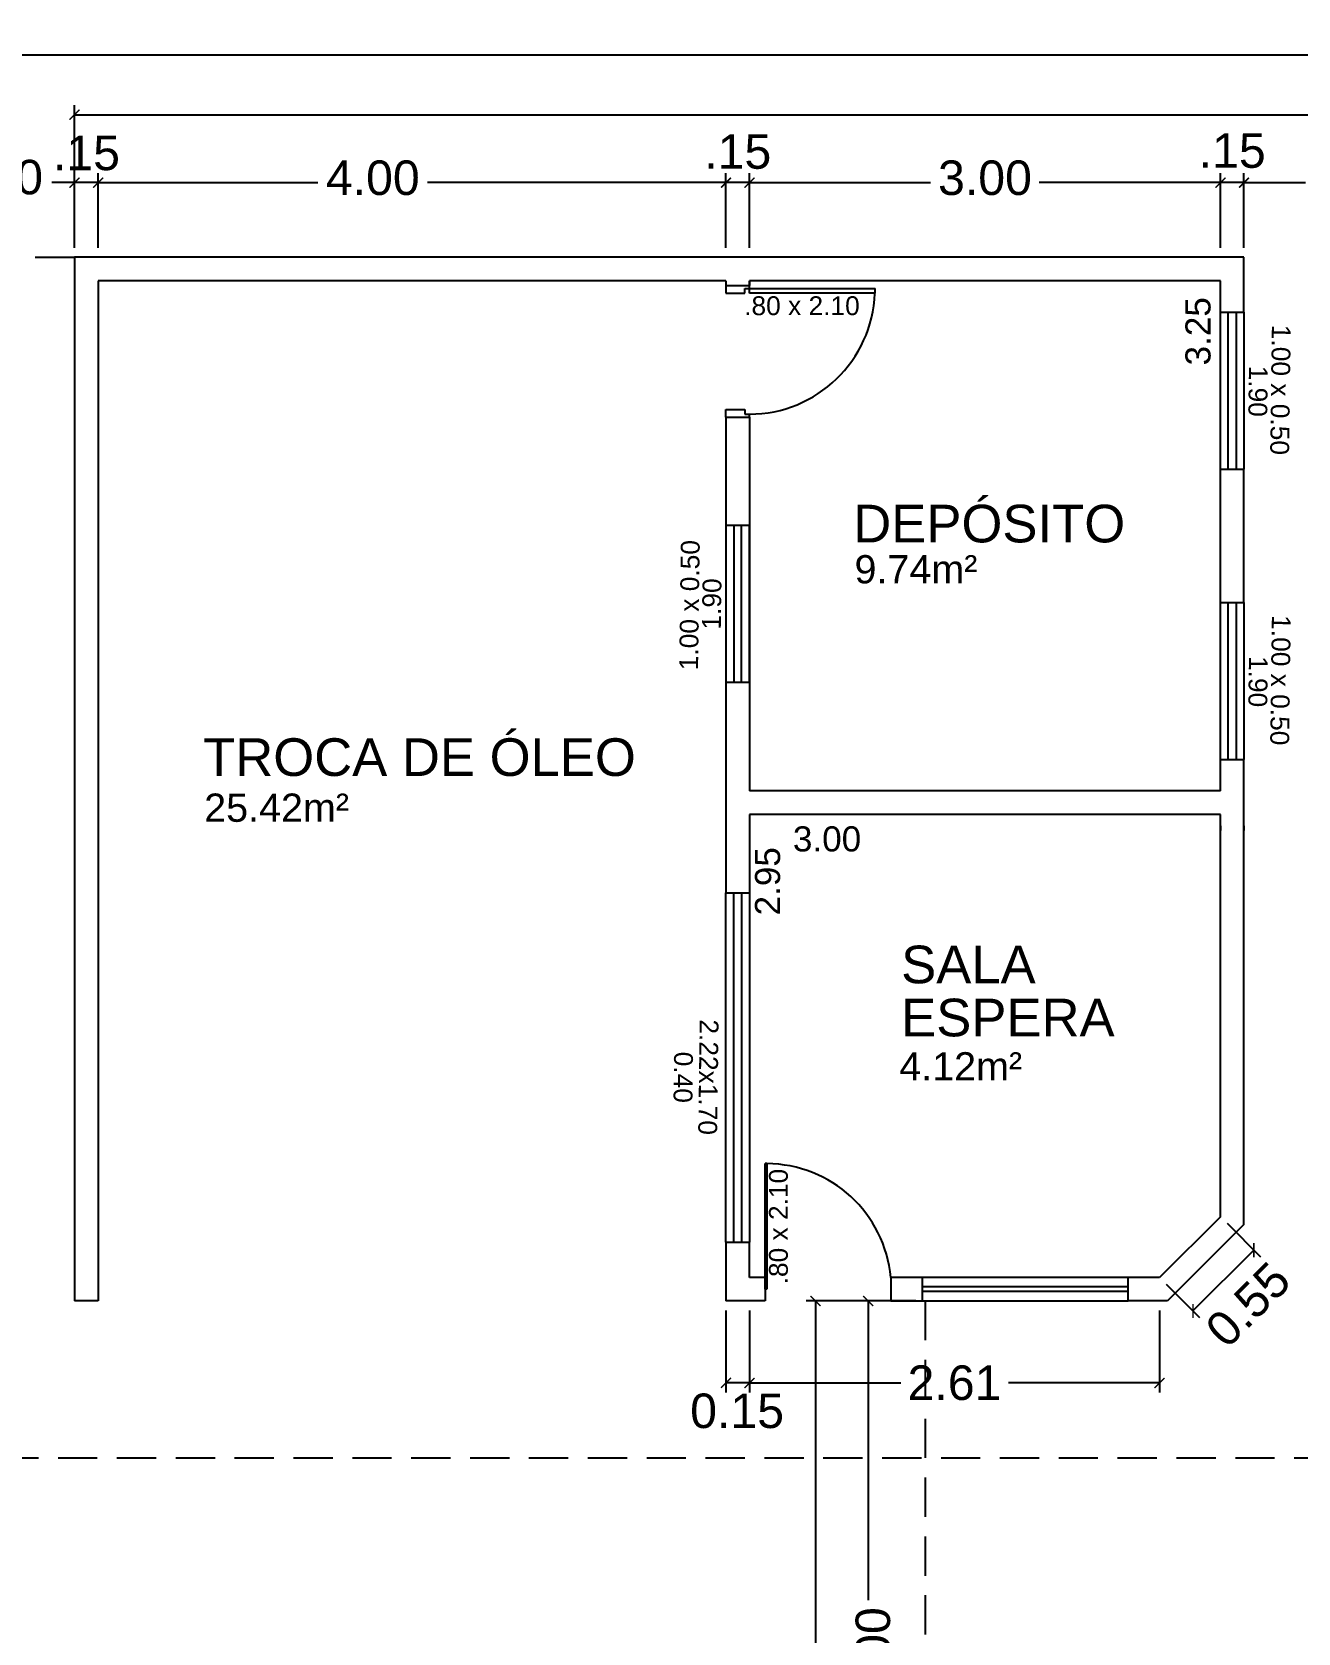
# Model space of a CAD drawing. Header units: millimetres. Extents: x 470 to 592, y 144 to 194.
# Drawn here: x 517.64 to 525.7, y 171.31 to 181.51 of the extents above; entities that cross this region are included whole.
import ezdxf

# ---------------------------------------------------------------- set-up
doc = ezdxf.new("R2010")
doc.units = ezdxf.units.MM
doc.linetypes.add('HIDDEN', pattern=[0.375, 0.25, -0.125])
for name, color, linetype in [('COTA', 1, 'Continuous'), ('DETALHE', 8, 'Continuous'), ('JANELA', 5, 'Continuous'), ('PAREDE', 7, 'Continuous'), ('PORTA', 3, 'Continuous'), ('TELHADO', 2, 'HIDDEN'), ('TEXTO', 4, 'Continuous')]:
    doc.layers.add(name, color=color, linetype=linetype)
doc.styles.add('ARIAL', font='arial.ttf')
doc.styles.add('SWIS721', font='swissi.ttf')
doc.dimstyles.get("Standard").update_dxf_attribs({"dimtxt": 0.13, "dimasz": 0.05, "dimexe": 0.06, "dimexo": 0.0625, "dimgap": 0.09, "dimtad": 0, "dimzin": 0, "dimdsep": 46, "dimtxsty": 'ARIAL', "dimblk1": 'DOT', "dimblk2": 'DOT', "dimsah": 1, "dimcen": 0.06, "dimclrt": 4, "dimadec": 0, "dimazin": 0, "dimtfac": 1, "dimtofl": 0, "dimtmove": 0, "dimatfit": 3, "dimldrblk": 'DOT', "dimfxl": 0, "dimtolj": 1, "dimtzin": 0, "dimarcsym": 0})

# ---------------------------------------------------------------- blocks, each defined once
blk = doc.blocks.new('_ArchTick')
at = {"layer": 'COTA', "color": 0, "const_width": 0.15}
blk.add_lwpolyline([(-0.5, -0.5), (0.5, 0.5)], dxfattribs=at)
blk = doc.blocks.new('*D74')
at = {"layer": 'COTA', "color": 0, "transparency": 16777216}
for p, q in [((523.046, 173.428), (522.569, 173.428)), ((522.629, 173.428), (522.629, 165.87)), ((522.629, 157.428), (522.629, 164.985)), ((523.046, 157.428), (522.569, 157.428))]:
    blk.add_line(p, q, dxfattribs=at)
at = {"layer": 'DEFPOINTS', "color": 0, "transparency": 16777216}
for p in [(522.629, 173.428), (523.106, 173.428), (523.106, 157.428)]:
    blk.add_point(p, dxfattribs=at)
at = {"layer": 'COTA', "color": 0, "transparency": 16777216, "xscale": 0.06350000000000001, "yscale": 0.06350000000000001, "zscale": 0.06350000000000001}
for p, rotation in [((522.629, 173.428), 90), ((522.629, 157.428), 270)]:
    blk.add_blockref('_ArchTick', p, dxfattribs=dict(at, rotation=rotation))
at = {"layer": 'COTA', "color": 4, "transparency": 16777216, "insert": (522.629, 165.428), "char_height": 0.22, "attachment_point": 5, "rotation": 90, "style": 'ARIAL'}
blk.add_mtext('\\A1;16.00', dxfattribs=at)
blk = doc.blocks.new('*D89')
at = {"layer": 'COTA', "color": 0, "transparency": 16777216}
for p, q in [((517.909, 180.138), (517.909, 181.046)), ((517.909, 180.986), (530.052, 180.986)), ((542.829, 180.986), (530.916, 180.986)), ((542.829, 180.078), (542.829, 181.046))]:
    blk.add_line(p, q, dxfattribs=at)
at = {"layer": 'DEFPOINTS', "color": 0, "transparency": 16777216}
for p in [(517.909, 180.986), (517.909, 180.078), (542.829, 180.018)]:
    blk.add_point(p, dxfattribs=at)
at = {"layer": 'COTA', "color": 0, "transparency": 16777216, "xscale": 0.06350000000000001, "yscale": 0.06350000000000001, "zscale": 0.06350000000000001, "rotation": 180}
blk.add_blockref('_ArchTick', (517.909, 180.986), dxfattribs=at)
at = {"layer": 'COTA', "color": 0, "transparency": 16777216, "xscale": 0.06350000000000001, "yscale": 0.06350000000000001, "zscale": 0.06350000000000001}
blk.add_blockref('_ArchTick', (542.829, 180.986), dxfattribs=at)
at = {"layer": 'COTA', "color": 4, "transparency": 16777216, "insert": (530.484, 180.986), "char_height": 0.22, "attachment_point": 5, "style": 'ARIAL'}
blk.add_mtext('\\A1;24.92', dxfattribs=at)
blk = doc.blocks.new('*D90')
at = {"layer": 'COTA', "color": 0, "transparency": 16777216}
for p, q in [((516.909, 180.138), (516.909, 181.428)), ((516.909, 181.368), (530.052, 181.368)), ((543.829, 181.368), (530.916, 181.368)), ((543.829, 180.078), (543.829, 181.428))]:
    blk.add_line(p, q, dxfattribs=at)
at = {"layer": 'DEFPOINTS', "color": 0, "transparency": 16777216}
for p in [(516.909, 181.368), (516.909, 180.078), (543.829, 180.018)]:
    blk.add_point(p, dxfattribs=at)
at = {"layer": 'COTA', "color": 0, "transparency": 16777216, "xscale": 0.06350000000000001, "yscale": 0.06350000000000001, "zscale": 0.06350000000000001, "rotation": 180}
blk.add_blockref('_ArchTick', (516.909, 181.368), dxfattribs=at)
at = {"layer": 'COTA', "color": 0, "transparency": 16777216, "xscale": 0.06350000000000001, "yscale": 0.06350000000000001, "zscale": 0.06350000000000001}
blk.add_blockref('_ArchTick', (543.829, 181.368), dxfattribs=at)
at = {"layer": 'COTA', "color": 4, "transparency": 16777216, "insert": (530.484, 181.368), "char_height": 0.22, "attachment_point": 5, "style": 'ARIAL'}
blk.add_mtext('\\A1;26.92', dxfattribs=at)
blk = doc.blocks.new('*D91')
at = {"layer": 'COTA', "color": 0, "transparency": 16777216}
for p, q in [((522.209, 180.138), (522.209, 180.613)), ((522.209, 180.553), (523.363, 180.553)), ((525.209, 180.553), (524.054, 180.553)), ((525.209, 180.138), (525.209, 180.613))]:
    blk.add_line(p, q, dxfattribs=at)
at = {"layer": 'DEFPOINTS', "color": 0, "transparency": 16777216}
for p in [(522.209, 180.553), (522.209, 180.078), (525.209, 180.078)]:
    blk.add_point(p, dxfattribs=at)
at = {"layer": 'COTA', "color": 0, "transparency": 16777216, "xscale": 0.06350000000000001, "yscale": 0.06350000000000001, "zscale": 0.06350000000000001}
for p, rotation in [((522.209, 180.553), 179.9999999999979), ((525.209, 180.553), 359.9999999999978)]:
    blk.add_blockref('_ArchTick', p, dxfattribs=dict(at, rotation=rotation))
at = {"layer": 'COTA', "color": 4, "transparency": 16777216, "insert": (523.709, 180.583), "char_height": 0.22, "attachment_point": 5, "style": 'ARIAL'}
blk.add_mtext('\\A1;3.00', dxfattribs=at)
blk = doc.blocks.new('*D92')
at = {"layer": 'DEFPOINTS', "color": 0, "transparency": 16777216}
for p in [(522.209, 176.528), (525.209, 176.528), (522.209, 176.229)]:
    blk.add_point(p, dxfattribs=at)
at = {"layer": 'COTA', "color": 4, "transparency": 16777216, "insert": (522.703, 176.371), "char_height": 0.16, "attachment_point": 5, "style": 'ARIAL'}
blk.add_mtext('\\A1;3.00', dxfattribs=at)
blk = doc.blocks.new('*D93')
at = {"layer": 'COTA', "color": 0, "transparency": 16777216}
for p, q in [((522.209, 173.368), (522.209, 172.846)), ((524.821, 173.368), (524.821, 172.846)), ((522.209, 172.906), (523.172, 172.906)), ((524.821, 172.906), (523.858, 172.906))]:
    blk.add_line(p, q, dxfattribs=at)
at = {"layer": 'DEFPOINTS', "color": 0, "transparency": 16777216}
for p in [(522.209, 173.428), (524.821, 173.428), (522.209, 172.906)]:
    blk.add_point(p, dxfattribs=at)
at = {"layer": 'COTA', "color": 0, "transparency": 16777216, "xscale": 0.06350000000000001, "yscale": 0.06350000000000001, "zscale": 0.06350000000000001, "rotation": 180}
blk.add_blockref('_ArchTick', (522.209, 172.906), dxfattribs=at)
at = {"layer": 'COTA', "color": 0, "transparency": 16777216, "xscale": 0.06350000000000001, "yscale": 0.06350000000000001, "zscale": 0.06350000000000001}
blk.add_blockref('_ArchTick', (524.821, 172.906), dxfattribs=at)
at = {"layer": 'COTA', "color": 4, "transparency": 16777216, "insert": (523.515, 172.906), "char_height": 0.22, "attachment_point": 5, "style": 'ARIAL'}
blk.add_mtext('\\A1;2.61', dxfattribs=at)
blk = doc.blocks.new('*D98')
at = {"layer": 'COTA', "color": 0, "transparency": 16777216}
for p, q in [((523.268, 173.428), (522.905, 173.428)), ((522.965, 173.428), (522.965, 171.523)), ((522.965, 168.428), (522.965, 170.832)), ((523.268, 168.428), (522.905, 168.428))]:
    blk.add_line(p, q, dxfattribs=at)
at = {"layer": 'DEFPOINTS', "color": 0, "transparency": 16777216}
for p in [(523.328, 173.428), (522.965, 168.428), (523.328, 168.428)]:
    blk.add_point(p, dxfattribs=at)
at = {"layer": 'COTA', "color": 0, "transparency": 16777216, "xscale": 0.06350000000000001, "yscale": 0.06350000000000001, "zscale": 0.06350000000000001}
for p, rotation in [((522.965, 173.428), 90), ((522.965, 168.428), 270)]:
    blk.add_blockref('_ArchTick', p, dxfattribs=dict(at, rotation=rotation))
at = {"layer": 'COTA', "color": 4, "transparency": 16777216, "insert": (522.996, 171.178), "char_height": 0.22, "attachment_point": 5, "rotation": 90, "style": 'ARIAL'}
blk.add_mtext('\\A1;5.00', dxfattribs=at)
blk = doc.blocks.new('*D99')
at = {"layer": 'DEFPOINTS', "color": 0, "transparency": 16777216}
for p in [(522.209, 176.528), (522.209, 173.578), (522.467, 173.578)]:
    blk.add_point(p, dxfattribs=at)
at = {"layer": 'COTA', "color": 4, "transparency": 16777216, "insert": (522.325, 176.102), "char_height": 0.16, "attachment_point": 5, "rotation": 90, "style": 'ARIAL'}
blk.add_mtext('\\A1;2.95', dxfattribs=at)
blk = doc.blocks.new('*D100')
at = {"layer": 'COTA', "color": 0, "transparency": 16777216}
for p, q in [((522.059, 173.368), (522.059, 172.846)), ((522.209, 173.368), (522.209, 172.846)), ((522.209, 172.906), (522.059, 172.906))]:
    blk.add_line(p, q, dxfattribs=at)
at = {"layer": 'DEFPOINTS', "color": 0, "transparency": 16777216}
for p in [(522.059, 173.428), (522.209, 173.428), (522.059, 172.906)]:
    blk.add_point(p, dxfattribs=at)
at = {"layer": 'COTA', "color": 0, "transparency": 16777216, "xscale": 0.06350000000000001, "yscale": 0.06350000000000001, "zscale": 0.06350000000000001, "rotation": 180}
blk.add_blockref('_ArchTick', (522.059, 172.906), dxfattribs=at)
at = {"layer": 'COTA', "color": 0, "transparency": 16777216, "xscale": 0.06350000000000001, "yscale": 0.06350000000000001, "zscale": 0.06350000000000001}
blk.add_blockref('_ArchTick', (522.209, 172.906), dxfattribs=at)
at = {"layer": 'COTA', "color": 4, "transparency": 16777216, "insert": (522.13, 172.727), "char_height": 0.22, "attachment_point": 5, "style": 'ARIAL'}
blk.add_mtext('\\A1;0.15', dxfattribs=at)
blk = doc.blocks.new('*D101')
at = {"layer": 'COTA', "color": 0, "transparency": 16777216}
for p, q in [((516.909, 180.138), (516.909, 180.613)), ((516.909, 180.553), (517.052, 180.553)), ((517.909, 180.553), (517.765, 180.553)), ((517.909, 180.138), (517.909, 180.613))]:
    blk.add_line(p, q, dxfattribs=at)
at = {"layer": 'DEFPOINTS', "color": 0, "transparency": 16777216}
for p in [(516.909, 180.553), (516.909, 180.078), (517.909, 180.078)]:
    blk.add_point(p, dxfattribs=at)
at = {"layer": 'COTA', "color": 0, "transparency": 16777216, "xscale": 0.06350000000000001, "yscale": 0.06350000000000001, "zscale": 0.06350000000000001, "rotation": 180}
blk.add_blockref('_ArchTick', (516.909, 180.553), dxfattribs=at)
at = {"layer": 'COTA', "color": 0, "transparency": 16777216, "xscale": 0.06350000000000001, "yscale": 0.06350000000000001, "zscale": 0.06350000000000001}
blk.add_blockref('_ArchTick', (517.909, 180.553), dxfattribs=at)
at = {"layer": 'COTA', "color": 4, "transparency": 16777216, "insert": (517.409, 180.587), "char_height": 0.22, "attachment_point": 5, "style": 'ARIAL'}
blk.add_mtext('\\A1;1.00', dxfattribs=at)
blk = doc.blocks.new('*D102')
at = {"layer": 'COTA', "color": 0, "transparency": 16777216}
for p, q in [((518.059, 180.138), (518.059, 180.613)), ((518.059, 180.553), (519.459, 180.553)), ((522.059, 180.553), (520.158, 180.553)), ((522.059, 180.138), (522.059, 180.613))]:
    blk.add_line(p, q, dxfattribs=at)
at = {"layer": 'DEFPOINTS', "color": 0, "transparency": 16777216}
for p in [(518.059, 180.553), (518.059, 180.078), (522.059, 180.078)]:
    blk.add_point(p, dxfattribs=at)
at = {"layer": 'COTA', "color": 0, "transparency": 16777216, "xscale": 0.06350000000000001, "yscale": 0.06350000000000001, "zscale": 0.06350000000000001, "rotation": 180}
blk.add_blockref('_ArchTick', (518.059, 180.553), dxfattribs=at)
at = {"layer": 'COTA', "color": 0, "transparency": 16777216, "xscale": 0.06350000000000001, "yscale": 0.06350000000000001, "zscale": 0.06350000000000001}
blk.add_blockref('_ArchTick', (522.059, 180.553), dxfattribs=at)
at = {"layer": 'COTA', "color": 4, "transparency": 16777216, "insert": (519.809, 180.583), "char_height": 0.22, "attachment_point": 5, "style": 'ARIAL'}
blk.add_mtext('\\A1;4.00', dxfattribs=at)
blk = doc.blocks.new('*D103')
at = {"layer": 'COTA', "color": 0, "transparency": 16777216}
for p, q in [((517.909, 180.138), (517.909, 180.613)), ((518.059, 180.553), (517.909, 180.553)), ((518.059, 180.138), (518.059, 180.613))]:
    blk.add_line(p, q, dxfattribs=at)
at = {"layer": 'DEFPOINTS', "color": 0, "transparency": 16777216}
for p in [(517.909, 180.553), (517.909, 180.078), (518.059, 180.078)]:
    blk.add_point(p, dxfattribs=at)
at = {"layer": 'COTA', "color": 0, "transparency": 16777216, "xscale": 0.06350000000000001, "yscale": 0.06350000000000001, "zscale": 0.06350000000000001, "rotation": 180}
blk.add_blockref('_ArchTick', (517.909, 180.553), dxfattribs=at)
at = {"layer": 'COTA', "color": 0, "transparency": 16777216, "xscale": 0.06350000000000001, "yscale": 0.06350000000000001, "zscale": 0.06350000000000001}
blk.add_blockref('_ArchTick', (518.059, 180.553), dxfattribs=at)
at = {"layer": 'COTA', "color": 4, "transparency": 16777216, "insert": (517.985, 180.741), "char_height": 0.22, "attachment_point": 5, "style": 'ARIAL'}
blk.add_mtext('\\A1;.15', dxfattribs=at)
blk = doc.blocks.new('*D104')
at = {"layer": 'COTA', "color": 0, "transparency": 16777216}
for p, q in [((522.059, 180.138), (522.059, 180.613)), ((522.209, 180.553), (522.059, 180.553)), ((522.209, 180.138), (522.209, 180.613))]:
    blk.add_line(p, q, dxfattribs=at)
at = {"layer": 'DEFPOINTS', "color": 0, "transparency": 16777216}
for p in [(522.059, 180.553), (522.059, 180.078), (522.209, 180.078)]:
    blk.add_point(p, dxfattribs=at)
at = {"layer": 'COTA', "color": 0, "transparency": 16777216, "xscale": 0.06350000000000001, "yscale": 0.06350000000000001, "zscale": 0.06350000000000001, "rotation": 180}
blk.add_blockref('_ArchTick', (522.059, 180.553), dxfattribs=at)
at = {"layer": 'COTA', "color": 0, "transparency": 16777216, "xscale": 0.06350000000000001, "yscale": 0.06350000000000001, "zscale": 0.06350000000000001}
blk.add_blockref('_ArchTick', (522.209, 180.553), dxfattribs=at)
at = {"layer": 'COTA', "color": 4, "transparency": 16777216, "insert": (522.134, 180.75), "char_height": 0.22, "attachment_point": 5, "style": 'ARIAL'}
blk.add_mtext('\\A1;.15', dxfattribs=at)
blk = doc.blocks.new('*D106')
at = {"layer": 'DEFPOINTS', "color": 0, "transparency": 16777216}
for p in [(525.209, 179.928), (525.209, 176.678), (525.209, 176.678)]:
    blk.add_point(p, dxfattribs=at)
at = {"layer": 'COTA', "color": 4, "transparency": 16777216, "insert": (525.067, 179.606), "char_height": 0.16, "attachment_point": 5, "rotation": 90, "style": 'ARIAL'}
blk.add_mtext('\\A1;3.25', dxfattribs=at)
blk = doc.blocks.new('*D109')
at = {"layer": 'COTA', "color": 0, "transparency": 16777216}
for p, q in [((525.251, 173.923), (525.464, 173.71)), ((525.422, 173.752), (525.034, 173.365)), ((524.863, 173.535), (525.076, 173.322))]:
    blk.add_line(p, q, dxfattribs=at)
at = {"layer": 'DEFPOINTS', "color": 0, "transparency": 16777216}
for p in [(525.209, 173.965), (524.821, 173.578), (525.034, 173.365)]:
    blk.add_point(p, dxfattribs=at)
at = {"layer": 'COTA', "color": 0, "transparency": 16777216, "xscale": 0.06350000000000001, "yscale": 0.06350000000000001, "zscale": 0.06350000000000001}
for p, rotation in [((525.422, 173.752), 45.00000000002518), ((525.034, 173.365), 225.0000000000252)]:
    blk.add_blockref('_ArchTick', p, dxfattribs=dict(at, rotation=rotation))
at = {"layer": 'COTA', "color": 4, "transparency": 16777216, "insert": (525.385, 173.405), "char_height": 0.22, "attachment_point": 5, "rotation": 45, "style": 'ARIAL'}
blk.add_mtext('\\A1;0.55', dxfattribs=at)
blk = doc.blocks.new('*D117')
at = {"layer": 'COTA', "color": 0, "transparency": 16777216}
for p, q in [((525.209, 180.138), (525.209, 180.613)), ((525.359, 180.553), (525.209, 180.553)), ((525.359, 180.138), (525.359, 180.613))]:
    blk.add_line(p, q, dxfattribs=at)
at = {"layer": 'DEFPOINTS', "color": 0, "transparency": 16777216}
for p in [(525.209, 180.553), (525.209, 180.078), (525.359, 180.078)]:
    blk.add_point(p, dxfattribs=at)
at = {"layer": 'COTA', "color": 0, "transparency": 16777216, "xscale": 0.06350000000000001, "yscale": 0.06350000000000001, "zscale": 0.06350000000000001, "rotation": 180}
blk.add_blockref('_ArchTick', (525.209, 180.553), dxfattribs=at)
at = {"layer": 'COTA', "color": 0, "transparency": 16777216, "xscale": 0.06350000000000001, "yscale": 0.06350000000000001, "zscale": 0.06350000000000001}
blk.add_blockref('_ArchTick', (525.359, 180.553), dxfattribs=at)
at = {"layer": 'COTA', "color": 4, "transparency": 16777216, "insert": (525.284, 180.756), "char_height": 0.22, "attachment_point": 5, "style": 'ARIAL'}
blk.add_mtext('\\A1;.15', dxfattribs=at)
blk = doc.blocks.new('*D119')
at = {"layer": 'COTA', "color": 0, "transparency": 16777216}
for p, q in [((525.359, 180.138), (525.359, 180.613)), ((525.359, 180.553), (525.752, 180.553)), ((526.859, 180.553), (526.465, 180.553)), ((526.859, 180.138), (526.859, 180.613))]:
    blk.add_line(p, q, dxfattribs=at)
at = {"layer": 'DEFPOINTS', "color": 0, "transparency": 16777216}
for p in [(525.359, 180.553), (525.359, 180.078), (526.859, 180.078)]:
    blk.add_point(p, dxfattribs=at)
at = {"layer": 'COTA', "color": 0, "transparency": 16777216, "xscale": 0.06350000000000001, "yscale": 0.06350000000000001, "zscale": 0.06350000000000001, "rotation": 180}
blk.add_blockref('_ArchTick', (525.359, 180.553), dxfattribs=at)
at = {"layer": 'COTA', "color": 0, "transparency": 16777216, "xscale": 0.06350000000000001, "yscale": 0.06350000000000001, "zscale": 0.06350000000000001}
blk.add_blockref('_ArchTick', (526.859, 180.553), dxfattribs=at)
at = {"layer": 'COTA', "color": 4, "transparency": 16777216, "insert": (526.109, 180.553), "char_height": 0.22, "attachment_point": 5, "style": 'ARIAL'}
blk.add_mtext('\\A1;1.50', dxfattribs=at)

msp = doc.modelspace()

# ---------------------------------------------------------------- linework, layer by layer
at = {"layer": 'DETALHE'}
for p, q in [((522.059, 173.803), (522.059, 176.028)), ((522.209, 176.028), (522.209, 173.803)), ((524.621, 173.578), (523.309, 173.578)), ((523.309, 173.428), (524.621, 173.428))]:
    msp.add_line(p, q, dxfattribs=at)
at = {"layer": 'JANELA'}
for p, q in [((525.209, 178.728), (525.209, 179.728)), ((525.209, 179.728), (525.359, 179.728)), ((525.259, 178.728), (525.259, 179.728)), ((525.309, 179.728), (525.309, 178.728)), ((525.359, 179.728), (525.359, 178.728)), ((525.209, 178.728), (525.359, 178.728)), ((522.059, 178.368), (522.059, 177.368)), ((522.209, 178.368), (522.059, 178.368)), ((522.109, 178.368), (522.109, 177.368)), ((522.159, 177.368), (522.159, 178.368)), ((522.209, 177.368), (522.209, 178.368)), ((525.209, 176.878), (525.209, 177.878)), ((525.209, 177.878), (525.359, 177.878)), ((525.259, 176.878), (525.259, 177.878)), ((525.309, 177.878), (525.309, 176.878)), ((525.359, 177.878), (525.359, 176.878)), ((522.209, 177.368), (522.059, 177.368)), ((525.209, 176.878), (525.359, 176.878)), ((522.059, 176.028), (522.209, 176.028)), ((522.109, 173.803), (522.109, 176.028)), ((522.159, 176.028), (522.159, 173.803)), ((522.059, 173.803), (522.209, 173.803)), ((524.621, 173.518), (523.309, 173.518)), ((524.621, 173.488), (523.309, 173.488))]:
    msp.add_line(p, q, dxfattribs=at)
at = {"layer": 'PAREDE'}
for p, q in [((523.059, 180.078), (517.909, 180.078)), ((517.909, 180.078), (517.909, 173.428)), ((525.359, 180.078), (523.059, 180.078)), ((525.359, 179.728), (525.359, 180.078)), ((522.059, 179.928), (518.059, 179.928)), ((518.059, 179.928), (518.059, 173.428)), ((522.059, 179.928), (522.059, 179.898)), ((522.059, 179.928), (522.059, 179.898)), ((525.209, 179.928), (522.209, 179.928)), ((522.209, 179.928), (522.209, 179.898)), ((522.209, 179.898), (522.209, 179.928)), ((522.209, 179.898), (522.209, 179.928)), ((522.209, 179.928), (522.209, 179.898)), ((525.209, 179.728), (525.209, 179.928)), ((522.059, 179.058), (522.059, 176.028)), ((522.209, 179.058), (522.209, 176.678)), ((525.209, 177.878), (525.209, 178.728)), ((525.359, 177.878), (525.359, 178.728)), ((525.209, 176.678), (525.209, 176.878)), ((525.359, 173.915), (525.359, 176.878)), ((525.209, 176.678), (522.209, 176.678)), ((525.159, 176.528), (522.209, 176.528)), ((525.209, 176.528), (522.209, 176.528)), ((522.209, 176.528), (522.209, 176.028)), ((525.209, 176.425), (525.209, 176.528)), ((525.209, 173.965), (525.209, 176.455)), ((525.209, 176.425), (525.209, 176.455)), ((525.209, 176.425), (525.209, 176.455)), ((525.209, 176.455), (525.209, 176.425)), ((525.359, 176.455), (525.359, 176.425)), ((525.209, 173.965), (524.821, 173.578)), ((525.359, 173.915), (524.871, 173.428)), ((522.059, 173.803), (522.059, 173.428)), ((522.209, 173.578), (522.209, 173.803)), ((522.309, 173.578), (522.209, 173.578)), ((522.309, 173.578), (522.309, 173.428)), ((523.109, 173.578), (523.109, 173.428)), ((523.309, 173.578), (523.109, 173.578)), ((523.309, 173.578), (523.309, 173.428)), ((524.821, 173.578), (524.621, 173.578)), ((524.621, 173.428), (524.621, 173.578)), ((518.059, 173.428), (517.909, 173.428)), ((522.309, 173.428), (522.059, 173.428)), ((523.109, 173.428), (523.309, 173.428)), ((524.871, 173.428), (524.621, 173.428))]:
    msp.add_line(p, q, dxfattribs=at)
at = {"layer": 'PAREDE', "linetype": 'ByBlock'}
for p, q in [((522.059, 179.928), (522.059, 179.898)), ((522.209, 179.928), (522.209, 179.898)), ((525.209, 176.455), (525.209, 176.425))]:
    msp.add_line(p, q, dxfattribs=at)
at = {"layer": 'PORTA'}
for p, q in [((522.059, 179.898), (522.059, 179.848)), ((522.059, 179.898), (522.209, 179.898)), ((522.059, 179.848), (522.179, 179.848)), ((522.179, 179.848), (522.179, 179.878)), ((522.179, 179.878), (522.209, 179.878)), ((522.209, 179.878), (522.209, 179.898)), ((522.209, 179.878), (523.009, 179.878)), ((522.209, 179.848), (522.209, 179.878)), ((523.009, 179.848), (522.209, 179.848)), ((523.009, 179.848), (523.009, 179.878)), ((522.059, 179.108), (522.179, 179.108)), ((522.059, 179.108), (522.179, 179.108)), ((522.059, 179.058), (522.059, 179.108)), ((522.059, 179.058), (522.209, 179.058)), ((522.179, 179.108), (522.179, 179.078)), ((522.179, 179.078), (522.209, 179.078)), ((522.309, 173.503), (522.309, 174.303)), ((522.319, 174.303), (522.309, 174.303)), ((522.319, 174.303), (522.319, 173.503)), ((522.319, 173.503), (522.309, 173.503))]:
    msp.add_line(p, q, dxfattribs=at)
at = {"layer": 'PORTA', "linetype": 'ByBlock'}
msp.add_line((522.209, 179.058), (522.209, 179.078), dxfattribs=at)
at = {"layer": 'PORTA'}
for centre, radius, start, end in [((522.206, 179.881), 0.803, 270.1935, 357.6171), ((522.315, 173.506), 0.797, 5.1697, 89.7438)]:
    msp.add_arc(centre, radius, start, end, dxfattribs=at)
at = {"layer": 'TELHADO'}
for p, q in [((516.909, 180.078), (517.909, 180.078)), ((523.328, 173.428), (523.328, 157.428)), ((516.679, 172.428), (541.391, 172.428))]:
    msp.add_line(p, q, dxfattribs=at)

# ---------------------------------------------------------------- texts
at = {"layer": 'TEXTO', "style": 'SWIS721'}
for s, height, p in [('.80 x 2.10', 0.12, (522.175, 179.709)), ('DEPÓSITO', 0.24, (522.87, 178.261)), ('9.74m²', 0.18, (522.878, 178)), ('TROCA DE ÓLEO', 0.24, (518.728, 176.773)), ('25.42m²', 0.18, (518.735, 176.481)), ('SALA', 0.24, (523.175, 175.452)), ('ESPERA', 0.24, (523.175, 175.114)), ('4.12m²', 0.18, (523.163, 174.833))]:
    msp.add_text(s, height=height, dxfattribs=at).set_placement(p)
for s, rotation, p in [('1.00 x 0.50', 269.2353, (525.537, 179.648)), ('1.90', 269.2353, (525.391, 179.388)), ('1.00 x 0.50', 89.2353, (521.881, 177.446)), ('1.90', 89.2353, (522.026, 177.705)), ('1.00 x 0.50', 269.2353, (525.537, 177.798)), ('1.90', 269.2353, (525.391, 177.538)), ('2.22x1.70', 269.2353, (521.892, 175.223)), ('0.40', 269.2353, (521.729, 175.017)), ('.80 x 2.10', 90, (522.453, 173.534))]:
    msp.add_text(s, height=0.12, rotation=rotation, dxfattribs=at).set_placement(p)

# ---------------------------------------------------------------- dimensions: what is measured, and where the dimension line sits
at = {"layer": 'COTA'}
for base, p1, p2, angle, override, picture, middle, dimtype in [((516.909, 181.368), (543.829, 180.018), (516.909, 180.078), 180, {"dimtxt": 0.22, "dimasz": 0.0635, "dimexo": 0.06, "dimgap": 0.06, "dimtad": 1, "dimblk": 'ARCHTICK', "dimsah": 0, "dimtmove": 2, "dimldrblk": 'ArchTick'}, '*D90', (530.484, 181.368), 160), ((517.909, 180.986), (542.829, 180.018), (517.909, 180.078), 180, {"dimtxt": 0.22, "dimasz": 0.0635, "dimexo": 0.06, "dimgap": 0.06, "dimtad": 1, "dimblk": 'ARCHTICK', "dimsah": 0, "dimtmove": 2, "dimldrblk": 'ArchTick'}, '*D89', (530.484, 180.986), 160), ((516.909, 180.553), (517.909, 180.078), (516.909, 180.078), 180, {"dimtxt": 0.22, "dimasz": 0.0635, "dimexo": 0.06, "dimgap": 0.06, "dimtad": 1, "dimblk": 'ARCHTICK', "dimsah": 0, "dimtmove": 2, "dimldrblk": 'ArchTick'}, '*D101', (517.409, 180.587), 160), ((518.059, 180.553), (522.059, 180.078), (518.059, 180.078), 180, {"dimtxt": 0.22, "dimasz": 0.0635, "dimexo": 0.06, "dimgap": 0.06, "dimtad": 1, "dimblk": 'ARCHTICK', "dimsah": 0, "dimtmove": 2, "dimldrblk": 'ArchTick'}, '*D102', (519.809, 180.583), 160), ((522.209, 180.553), (525.209, 180.078), (522.209, 180.078), 180, {"dimtxt": 0.22, "dimasz": 0.0635, "dimexo": 0.06, "dimgap": 0.06, "dimtad": 1, "dimblk": 'ARCHTICK', "dimsah": 0, "dimtmove": 2, "dimldrblk": 'ArchTick'}, '*D91', (523.709, 180.583), 161), ((525.359, 180.553), (526.859, 180.078), (525.359, 180.078), 180, {"dimtxt": 0.22, "dimasz": 0.0635, "dimexo": 0.06, "dimgap": 0.06, "dimtad": 1, "dimblk": 'ARCHTICK', "dimsah": 0, "dimtmove": 2, "dimldrblk": 'ArchTick'}, '*D119', (526.109, 180.553), 160), ((525.209, 176.678), (525.209, 179.928), (525.209, 176.678), 90, {"dimtxt": 0.16, "dimasz": 0.0635, "dimexo": 0.06, "dimgap": 0.06, "dimtad": 1, "dimblk": 'ARCHTICK', "dimsah": 0, "dimse1": 1, "dimse2": 1, "dimsd1": 1, "dimsd2": 1, "dimldrblk": 'ArchTick'}, '*D106', (525.209, 179.606), 160), ((522.209, 176.229), (525.209, 176.528), (522.209, 176.528), 180, {"dimtxt": 0.16, "dimasz": 0.0635, "dimexo": 0.06, "dimgap": 0.06, "dimtad": 1, "dimblk": 'ARCHTICK', "dimsah": 0, "dimse1": 1, "dimse2": 1, "dimsd1": 1, "dimsd2": 1, "dimldrblk": 'ArchTick'}, '*D92', (522.703, 176.229), 160), ((522.467, 173.578), (522.209, 176.528), (522.209, 173.578), 90, {"dimtxt": 0.16, "dimasz": 0.0635, "dimexo": 0.06, "dimgap": 0.06, "dimtad": 1, "dimblk": 'ARCHTICK', "dimsah": 0, "dimse1": 1, "dimse2": 1, "dimsd1": 1, "dimsd2": 1, "dimldrblk": 'ArchTick'}, '*D99', (522.467, 176.102), 160), ((525.034, 173.365), (525.209, 173.965), (524.821, 173.578), 225, {"dimtxt": 0.22, "dimasz": 0.0635, "dimexo": 0.06, "dimgap": 0.06, "dimtad": 1, "dimblk": 'ARCHTICK', "dimsah": 0, "dimtmove": 2, "dimldrblk": 'ArchTick'}, '*D109', (525.385, 173.405), 161), ((522.059, 172.906), (522.209, 173.428), (522.059, 173.428), 180, {"dimtxt": 0.22, "dimasz": 0.0635, "dimexo": 0.06, "dimgap": 0.06, "dimtad": 1, "dimblk": 'ARCHTICK', "dimsah": 0, "dimtmove": 2, "dimldrblk": 'ArchTick'}, '*D100', (522.13, 172.727), 160), ((522.209, 172.906), (524.821, 173.428), (522.209, 173.428), 180, {"dimtxt": 0.22, "dimasz": 0.0635, "dimexo": 0.06, "dimgap": 0.06, "dimtad": 1, "dimblk": 'ARCHTICK', "dimsah": 0, "dimtmove": 2, "dimldrblk": 'ArchTick'}, '*D93', (523.515, 172.906), 160), ((522.629, 173.428), (523.106, 157.428), (523.106, 173.428), 90, {"dimtxt": 0.22, "dimasz": 0.0635, "dimexo": 0.06, "dimgap": 0.06, "dimtad": 1, "dimblk": 'ARCHTICK', "dimsah": 0, "dimtmove": 2, "dimldrblk": 'ArchTick'}, '*D74', (522.629, 165.428), 160), ((522.965, 168.428), (523.328, 173.428), (523.328, 168.428), 90, {"dimtxt": 0.22, "dimasz": 0.0635, "dimexo": 0.06, "dimgap": 0.06, "dimtad": 1, "dimblk": 'ARCHTICK', "dimsah": 0, "dimtmove": 2, "dimldrblk": 'ArchTick'}, '*D98', (522.996, 171.178), 160)]:
    dim = msp.add_linear_dim(base=base, p1=p1, p2=p2, angle=angle, dimstyle='Standard', override=override, dxfattribs=at)
    dim.commit()
    dim.dimension.update_dxf_attribs({"geometry": picture, "text_midpoint": middle, "dimtype": dimtype})
for base, p1, p2, picture, middle, dimtype in [((517.909, 180.553), (518.059, 180.078), (517.909, 180.078), '*D103', (517.985, 180.741), 160), ((522.059, 180.553), (522.209, 180.078), (522.059, 180.078), '*D104', (522.134, 180.75), 160), ((525.209, 180.553), (525.359, 180.078), (525.209, 180.078), '*D117', (525.284, 180.756), 161)]:
    dim = msp.add_linear_dim(base=base, p1=p1, p2=p2, angle=180, text='.15', dimstyle='Standard', override={"dimtxt": 0.22, "dimasz": 0.0635, "dimexo": 0.06, "dimgap": 0.06, "dimtad": 1, "dimblk": 'ARCHTICK', "dimsah": 0, "dimtmove": 2, "dimldrblk": 'ArchTick'}, dxfattribs=at)
    dim.commit()
    dim.dimension.update_dxf_attribs({"geometry": picture, "text_midpoint": middle, "dimtype": dimtype})

doc.saveas('drawing.dxf')
